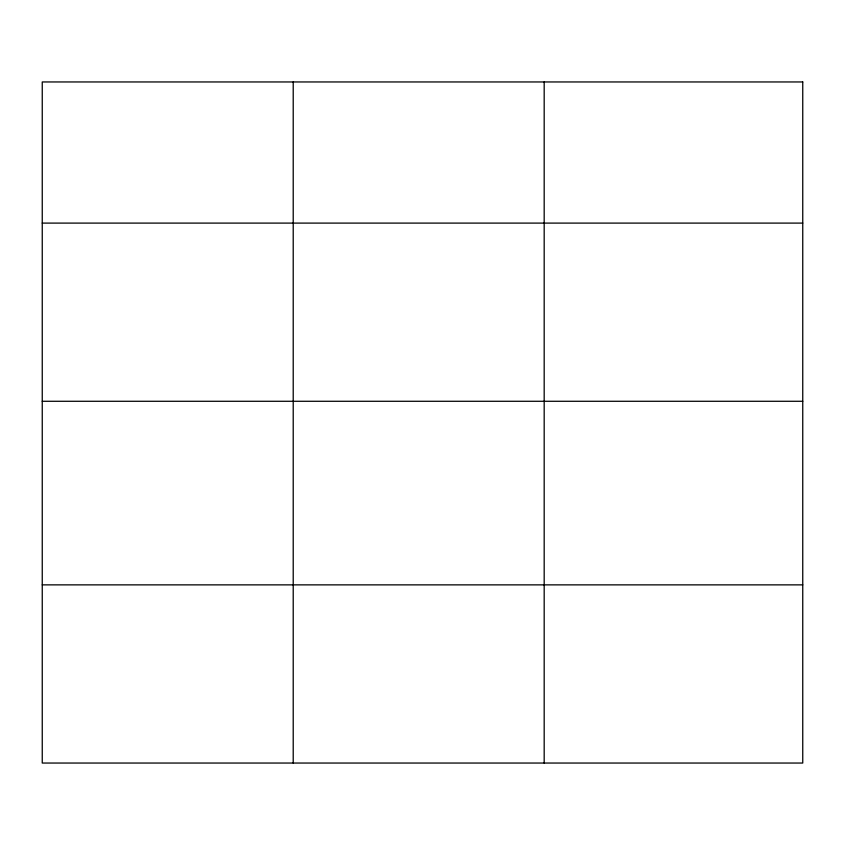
<?xml version="1.0" encoding="UTF-8"?>
<svg xmlns="http://www.w3.org/2000/svg" width="845" height="845" viewBox="0 0 845 845"><rect width="100%" height="100%" fill="white"/><g stroke="black" fill="none" stroke-linecap="round" stroke-linejoin="round"><path stroke-width="1.27" d="M42.25 223.101L802.75 223.101M42.25 401.28L802.75 401.28M42.25 584.867L802.75 584.867M544.18 81.954L544.18 763.046M293.215 81.954L293.215 763.046M802.75 81.954L42.25 81.954L42.25 763.046L802.75 763.046L802.75 81.954"/></g></svg>
